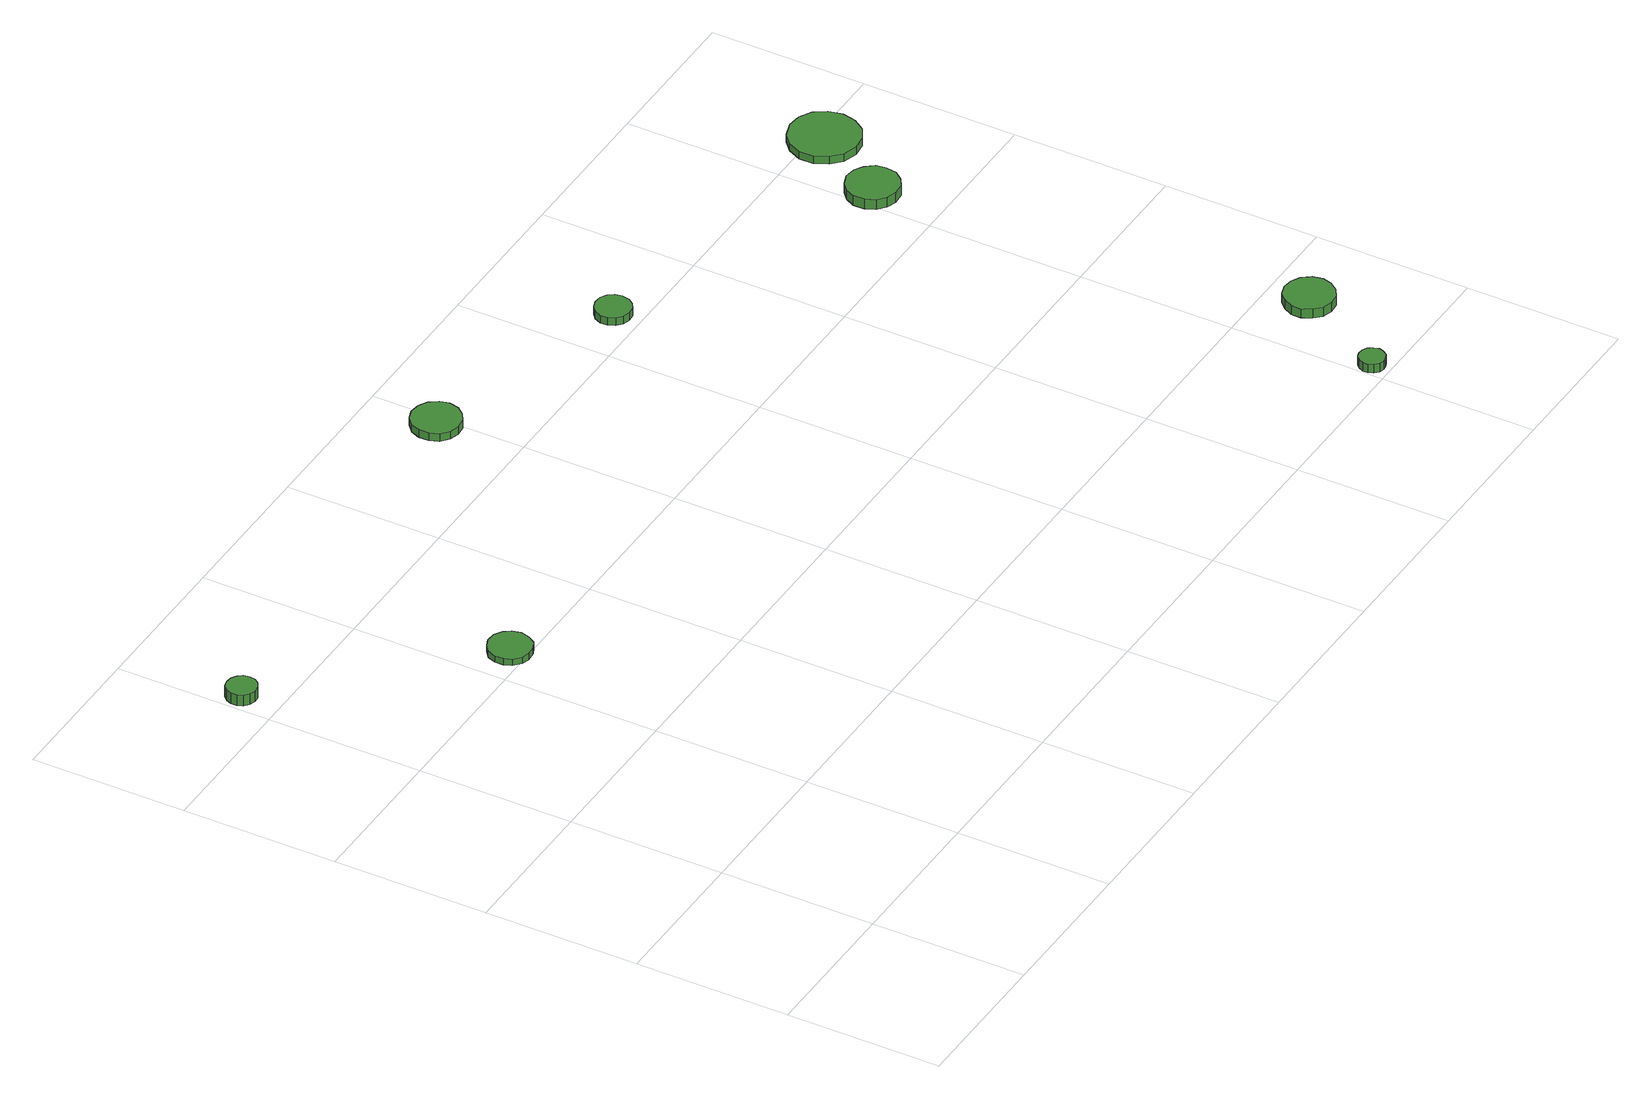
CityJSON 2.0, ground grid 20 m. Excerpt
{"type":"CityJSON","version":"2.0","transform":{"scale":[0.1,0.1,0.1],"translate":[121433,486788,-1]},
"CityObjects":{
"tree1":{"type":"SolitaryVegetationObject","attributes":{"function":"something"},"geometry":[{"type":"MultiSurface","lod":"1","boundaries":[[[0,1,2,3,4,5,6,7,8,9,10,11,12,13,14]],[[15,16,17,18,19,20,21,22,23,24,25,26,27,28,29]],[[0,29,28,1]],[[1,28,27,2]],[[2,27,26,3]],[[3,26,25,4]],[[4,25,24,5]],[[5,24,23,6]],[[6,23,22,7]],[[7,22,21,8]],[[8,21,20,9]],[[9,20,19,10]],[[10,19,18,11]],[[11,18,17,12]],[[12,17,16,13]],[[13,16,15,14]],[[14,15,29,0]]]}]},
"tree2":{"type":"SolitaryVegetationObject","attributes":{"function":"something"}},
"tree3":{"type":"SolitaryVegetationObject","attributes":{"function":"something"}},
"tree4":{"type":"SolitaryVegetationObject","attributes":{"function":"something"}},
"tree5":{"type":"SolitaryVegetationObject","attributes":{"function":"something"},"geometry":[{"type":"MultiSurface","lod":"1","boundaries":[[[30,31,32,33,34,35,36,37,38,39,40,41,42,43,44]],[[45,46,47,48,49,50,51,52,53,54,55,56,57,58,59]],[[30,59,58,31]],[[31,58,57,32]],[[32,57,56,33]],[[33,56,55,34]],[[34,55,54,35]],[[35,54,53,36]],[[36,53,52,37]],[[37,52,51,38]],[[38,51,50,39]],[[39,50,49,40]],[[40,49,48,41]],[[41,48,47,42]],[[42,47,46,43]],[[43,46,45,44]],[[44,45,59,30]]]}]},
"tree6":{"type":"SolitaryVegetationObject","attributes":{"function":"something"}},
"tree7":{"type":"SolitaryVegetationObject","attributes":{"function":"something"}},
"tree8":{"type":"SolitaryVegetationObject","attributes":{"function":"something"}},
"tree9":{"type":"SolitaryVegetationObject","attributes":{"function":"something"},"geometry":[{"type":"MultiSurface","lod":"1","boundaries":[[[60,61,62,63,64,65,66,67,68,69,70,71,72,73,74]],[[75,76,77,78,79,80,81,82,83,84,85,86,87,88,89]],[[60,89,88,61]],[[61,88,87,62]],[[62,87,86,63]],[[63,86,85,64]],[[64,85,84,65]],[[65,84,83,66]],[[66,83,82,67]],[[67,82,81,68]],[[68,81,80,69]],[[69,80,79,70]],[[70,79,78,71]],[[71,78,77,72]],[[72,77,76,73]],[[73,76,75,74]],[[74,75,89,60]]]}]},
"tree10":{"type":"SolitaryVegetationObject","attributes":{"function":"something"},"geometry":[{"type":"MultiSurface","lod":"1","boundaries":[[[90,91,92,93,94,95,96,97,98,99,100,101,102,103,104]],[[105,106,107,108,109,110,111,112,113,114,115,116,117,118,119]],[[90,119,118,91]],[[91,118,117,92]],[[92,117,116,93]],[[93,116,115,94]],[[94,115,114,95]],[[95,114,113,96]],[[96,113,112,97]],[[97,112,111,98]],[[98,111,110,99]],[[99,110,109,100]],[[100,109,108,101]],[[101,108,107,102]],[[102,107,106,103]],[[103,106,105,104]],[[104,105,119,90]]]}]},
"tree11":{"type":"SolitaryVegetationObject","attributes":{"function":"something"},"geometry":[{"type":"MultiSurface","lod":"1","boundaries":[[[120,121,122,123,124,125,126,127,128,129,130,131,132,133,134]],[[135,136,137,138,139,140,141,142,143,144,145,146,147,148,149]],[[120,149,148,121]],[[121,148,147,122]],[[122,147,146,123]],[[123,146,145,124]],[[124,145,144,125]],[[125,144,143,126]],[[126,143,142,127]],[[127,142,141,128]],[[128,141,140,129]],[[129,140,139,130]],[[130,139,138,131]],[[131,138,137,132]],[[132,137,136,133]],[[133,136,135,134]],[[134,135,149,120]]]}]},
"tree12":{"type":"SolitaryVegetationObject","attributes":{"function":"something"},"geometry":[{"type":"MultiSurface","lod":"1","boundaries":[[[150,151,152,153,154,155,156,157,158,159,160,161,162,163,164]],[[165,166,167,168,169,170,171,172,173,174,175,176,177,178,179]],[[150,179,178,151]],[[151,178,177,152]],[[152,177,176,153]],[[153,176,175,154]],[[154,175,174,155]],[[155,174,173,156]],[[156,173,172,157]],[[157,172,171,158]],[[158,171,170,159]],[[159,170,169,160]],[[160,169,168,161]],[[161,168,167,162]],[[162,167,166,163]],[[163,166,165,164]],[[164,165,179,150]]]}]},
"tree13":{"type":"SolitaryVegetationObject","attributes":{"function":"something"},"geometry":[{"type":"MultiSurface","lod":"1","boundaries":[[[180,181,182,183,184,185,186,187,188,189,190,191,192,193,194]],[[195,196,197,198,199,200,201,202,203,204,205,206,207,208,209]],[[180,209,208,181]],[[181,208,207,182]],[[182,207,206,183]],[[183,206,205,184]],[[184,205,204,185]],[[185,204,203,186]],[[186,203,202,187]],[[187,202,201,188]],[[188,201,200,189]],[[189,200,199,190]],[[190,199,198,191]],[[191,198,197,192]],[[192,197,196,193]],[[193,196,195,194]],[[194,195,209,180]]]}]},
"tree14":{"type":"SolitaryVegetationObject","attributes":{"function":"something"},"geometry":[{"type":"MultiSurface","lod":"1","boundaries":[[[210,211,212,213,214,215,216,217,218,219,220,221,222,223,224]],[[225,226,227,228,229,230,231,232,233,234,235,236,237,238,239]],[[210,239,238,211]],[[211,238,237,212]],[[212,237,236,213]],[[213,236,235,214]],[[214,235,234,215]],[[215,234,233,216]],[[216,233,232,217]],[[217,232,231,218]],[[218,231,230,219]],[[219,230,229,220]],[[220,229,228,221]],[[221,228,227,222]],[[222,227,226,223]],[[223,226,225,224]],[[224,225,239,210]]]}]}
},
"vertices":[
[43,849,23],[42,857,23],[37,863,23],[30,867,23],[22,868,23],[14,866,23],[8,860,23],[5,853,23],[5,845,23],[8,838,23],[14,833,23],[22,830,23],[30,831,23],[37,835,23],[42,841,23],[42,841,8],[37,835,8],[30,831,8],[22,830,8],[14,833,8],[8,838,8],[5,845,8],[5,853,8],[8,860,8],[14,866,8],[22,868,8],[30,867,8],[37,863,8],[42,857,8],[43,849,8],
[279,622,16],[276,633,16],[270,642,16],[260,648,16],[248,649,16],[238,645,16],[229,638,16],[225,627,16],[225,616,16],[229,606,16],[238,598,16],[248,595,16],[260,596,16],[270,601,16],[276,611,16],[276,611,7],[270,601,7],[260,596,7],[248,595,7],[238,598,7],[229,606,7],[225,616,7],[225,627,7],[229,638,7],[238,645,7],[248,649,7],[260,648,7],[270,642,7],[276,633,7],[279,622,7],
[620,909,18],[617,921,18],[609,932,18],[598,938,18],[585,940,18],[573,936,18],[563,927,18],[558,915,18],[558,902,18],[563,890,18],[573,882,18],[585,878,18],[598,879,18],[609,886,18],[617,896,18],[617,896,7],[609,886,7],[598,879,7],[585,878,7],[573,882,7],[563,890,7],[558,902,7],[558,915,7],[563,927,7],[573,936,7],[585,940,7],[598,938,7],[609,932,7],[617,921,7],[620,909,7],
[897,836,18],[895,845,18],[890,852,18],[882,857,18],[872,858,18],[863,855,18],[856,849,18],[852,840,18],[852,831,18],[856,822,18],[863,816,18],[872,813,18],[882,814,18],[890,819,18],[895,826,18],[895,826,7],[890,819,7],[882,814,7],[872,813,7],[863,816,7],[856,822,7],[852,831,7],[852,840,7],[856,849,7],[863,855,7],[872,858,7],[882,857,7],[890,852,7],[895,845,7],[897,836,7],
[1236,24,19],[1234,31,19],[1230,37,19],[1224,40,19],[1217,41,19],[1211,39,19],[1206,34,19],[1203,28,19],[1203,21,19],[1206,15,19],[1211,10,19],[1217,8,19],[1224,9,19],[1230,12,19],[1234,18,19],[1234,18,7],[1230,12,7],[1224,9,7],[1217,8,7],[1211,10,7],[1206,15,7],[1203,21,7],[1203,28,7],[1206,34,7],[1211,39,7],[1217,41,7],[1224,40,7],[1230,37,7],[1234,31,7],[1236,24,7],
[1320,146,20],[1317,159,20],[1309,170,20],[1298,176,20],[1285,178,20],[1272,174,20],[1263,165,20],[1257,153,20],[1257,140,20],[1263,128,20],[1272,119,20],[1285,115,20],[1298,116,20],[1309,123,20],[1317,134,20],[1317,134,7],[1309,123,7],[1298,116,7],[1285,115,7],[1272,119,7],[1263,128,7],[1257,140,7],[1257,153,7],[1263,165,7],[1272,174,7],[1285,178,7],[1298,176,7],[1309,170,7],[1317,159,7],[1320,146,7],
[1257,689,21],[1255,702,21],[1246,713,21],[1235,720,21],[1221,722,21],[1208,717,21],[1198,708,21],[1192,696,21],[1192,682,21],[1198,669,21],[1208,660,21],[1221,656,21],[1235,657,21],[1246,664,21],[1255,675,21],[1255,675,7],[1246,664,7],[1235,657,7],[1221,656,7],[1208,660,7],[1198,669,7],[1192,682,7],[1192,696,7],[1198,708,7],[1208,717,7],[1221,722,7],[1235,720,7],[1246,713,7],[1255,702,7],[1257,689,7],
[1326,785,18],[1322,803,18],[1312,818,18],[1296,827,18],[1278,829,18],[1260,823,18],[1247,811,18],[1239,794,18],[1239,776,18],[1247,759,18],[1260,747,18],[1278,741,18],[1296,743,18],[1312,752,18],[1322,767,18],[1322,767,7],[1312,752,7],[1296,743,7],[1278,741,7],[1260,747,7],[1247,759,7],[1239,776,7],[1239,794,7],[1247,811,7],[1260,823,7],[1278,829,7],[1296,827,7],[1312,818,7],[1322,803,7],[1326,785,7]
]}
